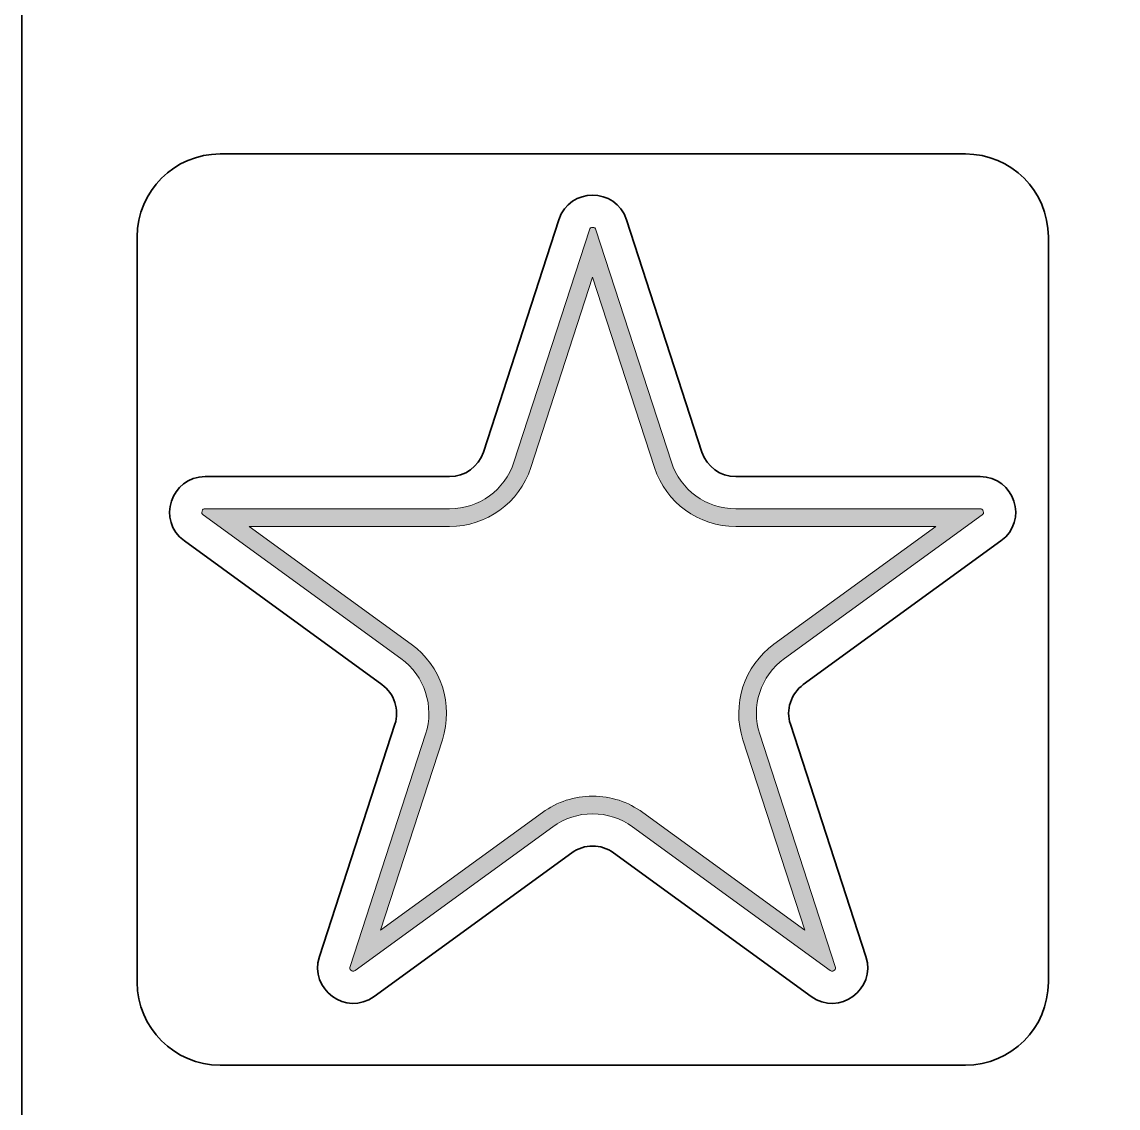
# Model space of a CAD drawing. Extents: x 49 to 2005, y -1071 to -24.
# Drawn here: x 49.4 to 316.7, y -556.9 to -292.1 of the extents above; entities that cross this region are included whole.
import ezdxf

# ---------------------------------------------------------------- set-up
doc = ezdxf.new("R2010")
doc.units = 0
doc.header["$MEASUREMENT"] = 0
doc.layers.add('Layer 1', color=7, linetype='Continuous', lineweight=0)

# ---------------------------------------------------------------- blocks, each defined once
blk = doc.blocks.new('Block_0')
at = {"layer": 'Layer 1', "true_color": 0x010101, "transparency": 33554687}
h = blk.add_hatch(color=18, dxfattribs=at)
h.dxf.hatch_style = 2
edge = h.paths.add_edge_path()
edge.add_spline(control_points=[(188.62, -342.21), (188.12, -342.21), (187.96, -342.41), (187.84, -342.77), (187.84, -342.77), (169.43, -399.43), (169.43, -399.43), (167.22, -406.25), (160.9, -410.84), (153.72, -410.84), (153.72, -410.84), (94.15, -410.84), (94.15, -410.84), (93.78, -410.84), (93.53, -410.93), (93.37, -411.4), (93.22, -411.88), (93.37, -412.1), (93.67, -412.32), (93.67, -412.32), (141.87, -447.34), (141.87, -447.34), (147.67, -451.55), (150.08, -458.98), (147.87, -465.8), (147.87, -465.8), (129.46, -522.46), (129.46, -522.46), (129.33, -522.84), (129.41, -523), (129.51, -523.13), (129.72, -523.42), (130.05, -523.57), (130.27, -523.57), (130.31, -523.57), (130.45, -523.57), (130.71, -523.37), (130.71, -523.37), (178.91, -488.36), (178.91, -488.36), (181.75, -486.29), (185.11, -485.2), (188.62, -485.2), (192.13, -485.2), (195.49, -486.29), (198.33, -488.36), (198.33, -488.36), (246.52, -523.37), (246.52, -523.37), (246.79, -523.57), (246.93, -523.57), (246.97, -523.57), (247.19, -523.57), (247.52, -523.42), (247.73, -523.13), (247.83, -523), (247.91, -522.84), (247.78, -522.46), (247.78, -522.46), (229.37, -465.8), (229.37, -465.8), (227.16, -458.98), (229.57, -451.55), (235.37, -447.34), (235.37, -447.34), (283.57, -412.32), (283.57, -412.32), (283.87, -412.1), (284.02, -411.88), (283.87, -411.41), (283.71, -410.93), (283.46, -410.84), (283.09, -410.84), (283.09, -410.84), (223.51, -410.84), (223.51, -410.84), (216.34, -410.84), (210.02, -406.25), (207.81, -399.43), (207.81, -399.43), (189.4, -342.77), (189.4, -342.77), (189.28, -342.41), (189.12, -342.21), (188.62, -342.21), (188.62, -342.21), (188.62, -342.21), (188.62, -342.21)], knot_values=[0, 0, 0, 0, 1, 1, 1, 2, 2, 2, 3, 3, 3, 4, 4, 4, 5, 5, 5, 6, 6, 6, 7, 7, 7, 8, 8, 8, 9, 9, 9, 10, 10, 10, 11, 11, 11, 12, 12, 12, 13, 13, 13, 14, 14, 14, 15, 15, 15, 16, 16, 16, 17, 17, 17, 18, 18, 18, 19, 19, 19, 20, 20, 20, 21, 21, 21, 22, 22, 22, 23, 23, 23, 24, 24, 24, 25, 25, 25, 26, 26, 26, 27, 27, 27, 28, 28, 28, 29, 29, 29, 29], degree=3, periodic=0)
edge = h.paths.add_edge_path()
edge.add_spline(control_points=[(188.62, -354.33), (188.62, -354.33), (203.71, -400.76), (203.71, -400.76), (206.5, -409.37), (214.46, -415.15), (223.51, -415.15), (223.51, -415.15), (272.34, -415.15), (272.34, -415.15), (272.34, -415.15), (232.84, -443.85), (232.84, -443.85), (225.52, -449.17), (222.48, -458.53), (225.27, -467.13), (225.27, -467.13), (240.36, -513.57), (240.36, -513.57), (240.36, -513.57), (200.86, -484.87), (200.86, -484.87), (197.28, -482.27), (193.05, -480.89), (188.62, -480.89), (184.19, -480.89), (179.96, -482.27), (176.38, -484.87), (176.38, -484.87), (136.88, -513.57), (136.88, -513.57), (136.88, -513.57), (151.97, -467.13), (151.97, -467.13), (154.76, -458.53), (151.72, -449.17), (144.4, -443.85), (144.4, -443.85), (104.9, -415.15), (104.9, -415.15), (104.9, -415.15), (153.72, -415.15), (153.72, -415.15), (162.78, -415.15), (170.74, -409.37), (173.53, -400.76), (173.53, -400.76), (188.62, -354.33), (188.62, -354.33)], knot_values=[0, 0, 0, 0, 1, 1, 1, 2, 2, 2, 3, 3, 3, 4, 4, 4, 5, 5, 5, 6, 6, 6, 7, 7, 7, 8, 8, 8, 9, 9, 9, 10, 10, 10, 11, 11, 11, 12, 12, 12, 13, 13, 13, 14, 14, 14, 15, 15, 15, 16, 16, 16, 16], degree=3, periodic=0)
edge.add_line((188.62, -354.33), (188.62, -354.33))
at = {"layer": 'Layer 1', "color": 240, "lineweight": 35, "true_color": 0xed2224}
blk.add_open_spline([(196.86, -340.34), (196.86, -340.34), (215.27, -397), (215.27, -397), (216.43, -400.57), (219.76, -402.99), (223.52, -402.99), (223.52, -402.99), (283.09, -402.99), (283.09, -402.99), (291.49, -402.99), (294.98, -413.74), (288.18, -418.67), (288.18, -418.67), (239.99, -453.69), (239.99, -453.69), (236.95, -455.89), (235.68, -459.81), (236.84, -463.38), (236.84, -463.38), (255.25, -520.03), (255.25, -520.03), (257.84, -528.02), (248.7, -534.66), (241.91, -529.73), (241.91, -529.73), (193.71, -494.71), (193.71, -494.71), (190.68, -492.5), (186.56, -492.5), (183.53, -494.71), (183.53, -494.71), (135.33, -529.73), (135.33, -529.73), (128.54, -534.66), (119.4, -528.02), (121.99, -520.03), (121.99, -520.03), (140.4, -463.38), (140.4, -463.38), (141.56, -459.81), (140.29, -455.89), (137.25, -453.69), (137.25, -453.69), (89.06, -418.67), (89.06, -418.67), (82.26, -413.74), (85.75, -402.99), (94.15, -402.99), (94.15, -402.99), (153.72, -402.99), (153.72, -402.99), (157.48, -402.99), (160.81, -400.57), (161.97, -397), (161.97, -397), (180.38, -340.34), (180.38, -340.34), (182.97, -332.36), (194.27, -332.36), (196.86, -340.34)], degree=3, knots=[0, 0, 0, 0, 1, 1, 1, 2, 2, 2, 3, 3, 3, 4, 4, 4, 5, 5, 5, 6, 6, 6, 7, 7, 7, 8, 8, 8, 9, 9, 9, 10, 10, 10, 11, 11, 11, 12, 12, 12, 13, 13, 13, 14, 14, 14, 15, 15, 15, 16, 16, 16, 17, 17, 17, 18, 18, 18, 19, 19, 19, 20, 20, 20, 20], dxfattribs=at)
at = {"layer": 'Layer 1'}
for points, knots in [([(188.62, -342.21), (188.12, -342.21), (187.96, -342.41), (187.84, -342.77), (187.84, -342.77), (169.43, -399.43), (169.43, -399.43), (167.22, -406.25), (160.9, -410.84), (153.72, -410.84), (153.72, -410.84), (94.15, -410.84), (94.15, -410.84), (93.78, -410.84), (93.53, -410.93), (93.37, -411.4), (93.22, -411.88), (93.37, -412.1), (93.67, -412.32), (93.67, -412.32), (141.87, -447.34), (141.87, -447.34), (147.67, -451.55), (150.08, -458.98), (147.87, -465.8), (147.87, -465.8), (129.46, -522.46), (129.46, -522.46), (129.33, -522.84), (129.41, -523), (129.51, -523.13), (129.72, -523.42), (130.05, -523.57), (130.27, -523.57), (130.31, -523.57), (130.45, -523.57), (130.71, -523.37), (130.71, -523.37), (178.91, -488.36), (178.91, -488.36), (181.75, -486.29), (185.11, -485.2), (188.62, -485.2), (192.13, -485.2), (195.49, -486.29), (198.33, -488.36), (198.33, -488.36), (246.52, -523.37), (246.52, -523.37), (246.79, -523.57), (246.93, -523.57), (246.97, -523.57), (247.19, -523.57), (247.52, -523.42), (247.73, -523.13), (247.83, -523), (247.91, -522.84), (247.78, -522.46), (247.78, -522.46), (229.37, -465.8), (229.37, -465.8), (227.16, -458.98), (229.57, -451.55), (235.37, -447.34), (235.37, -447.34), (283.57, -412.32), (283.57, -412.32), (283.87, -412.1), (284.02, -411.88), (283.87, -411.41), (283.71, -410.93), (283.46, -410.84), (283.09, -410.84), (283.09, -410.84), (223.51, -410.84), (223.51, -410.84), (216.34, -410.84), (210.02, -406.25), (207.81, -399.43), (207.81, -399.43), (189.4, -342.77), (189.4, -342.77), (189.28, -342.41), (189.12, -342.21), (188.62, -342.21), (188.62, -342.21), (188.62, -342.21), (188.62, -342.21)], [0, 0, 0, 0, 1, 1, 1, 2, 2, 2, 3, 3, 3, 4, 4, 4, 5, 5, 5, 6, 6, 6, 7, 7, 7, 8, 8, 8, 9, 9, 9, 10, 10, 10, 11, 11, 11, 12, 12, 12, 13, 13, 13, 14, 14, 14, 15, 15, 15, 16, 16, 16, 17, 17, 17, 18, 18, 18, 19, 19, 19, 20, 20, 20, 21, 21, 21, 22, 22, 22, 23, 23, 23, 24, 24, 24, 25, 25, 25, 26, 26, 26, 27, 27, 27, 28, 28, 28, 29, 29, 29, 29]), ([(188.62, -354.33), (188.62, -354.33), (203.71, -400.76), (203.71, -400.76), (206.5, -409.37), (214.46, -415.15), (223.51, -415.15), (223.51, -415.15), (272.34, -415.15), (272.34, -415.15), (272.34, -415.15), (232.84, -443.85), (232.84, -443.85), (225.52, -449.17), (222.48, -458.53), (225.27, -467.13), (225.27, -467.13), (240.36, -513.57), (240.36, -513.57), (240.36, -513.57), (200.86, -484.87), (200.86, -484.87), (197.28, -482.27), (193.05, -480.89), (188.62, -480.89), (184.19, -480.89), (179.96, -482.27), (176.38, -484.87), (176.38, -484.87), (136.88, -513.57), (136.88, -513.57), (136.88, -513.57), (151.97, -467.13), (151.97, -467.13), (154.76, -458.53), (151.72, -449.17), (144.4, -443.85), (144.4, -443.85), (104.9, -415.15), (104.9, -415.15), (104.9, -415.15), (153.72, -415.15), (153.72, -415.15), (162.78, -415.15), (170.74, -409.37), (173.53, -400.76), (173.53, -400.76), (188.62, -354.33), (188.62, -354.33)], [0, 0, 0, 0, 1, 1, 1, 2, 2, 2, 3, 3, 3, 4, 4, 4, 5, 5, 5, 6, 6, 6, 7, 7, 7, 8, 8, 8, 9, 9, 9, 10, 10, 10, 11, 11, 11, 12, 12, 12, 13, 13, 13, 14, 14, 14, 15, 15, 15, 16, 16, 16, 16])]:
    blk.add_open_spline(points, degree=3, knots=knots, dxfattribs=at)

msp = doc.modelspace()

# ---------------------------------------------------------------- linework, layer by layer
at = {"layer": 'Layer 1', "color": 240, "lineweight": 35, "true_color": 0xed2224}
for points in [[(770.32, -24.22), (770.32, -24.22), (100.79, -24.22), (100.79, -24.22), (72.43, -24.22), (49.45, -47.21), (49.45, -75.56), (49.45, -75.56), (49.45, -1046.07), (49.45, -1046.07), (49.45, -1059.71), (60.51, -1070.78), (74.15, -1070.78), (74.15, -1070.78), (796.96, -1070.78), (796.96, -1070.78), (810.6, -1070.78), (821.66, -1059.71), (821.66, -1046.07), (821.66, -1046.07), (821.66, -75.56), (821.66, -75.56), (821.66, -47.21), (798.68, -24.22), (770.32, -24.22)], [(299.74, -526.26), (299.74, -537.43), (290.69, -546.48), (279.52, -546.48), (279.52, -546.48), (97.78, -546.48), (97.78, -546.48), (86.61, -546.48), (77.56, -537.43), (77.56, -526.26), (77.56, -526.26), (77.56, -344.52), (77.56, -344.52), (77.56, -333.35), (86.61, -324.3), (97.78, -324.3), (97.78, -324.3), (279.52, -324.3), (279.52, -324.3), (290.69, -324.3), (299.74, -333.35), (299.74, -344.52), (299.74, -344.52), (299.74, -526.26), (299.74, -526.26)]]:
    msp.add_open_spline(points, degree=3, knots=[0, 0, 0, 0, 1, 1, 1, 2, 2, 2, 3, 3, 3, 4, 4, 4, 5, 5, 5, 6, 6, 6, 7, 7, 7, 8, 8, 8, 8], dxfattribs=at)

# ---------------------------------------------------------------- block references
at = {"layer": 'Layer 1'}
msp.add_blockref('Block_0', (0, 0), dxfattribs=at)

doc.saveas('drawing.dxf')
